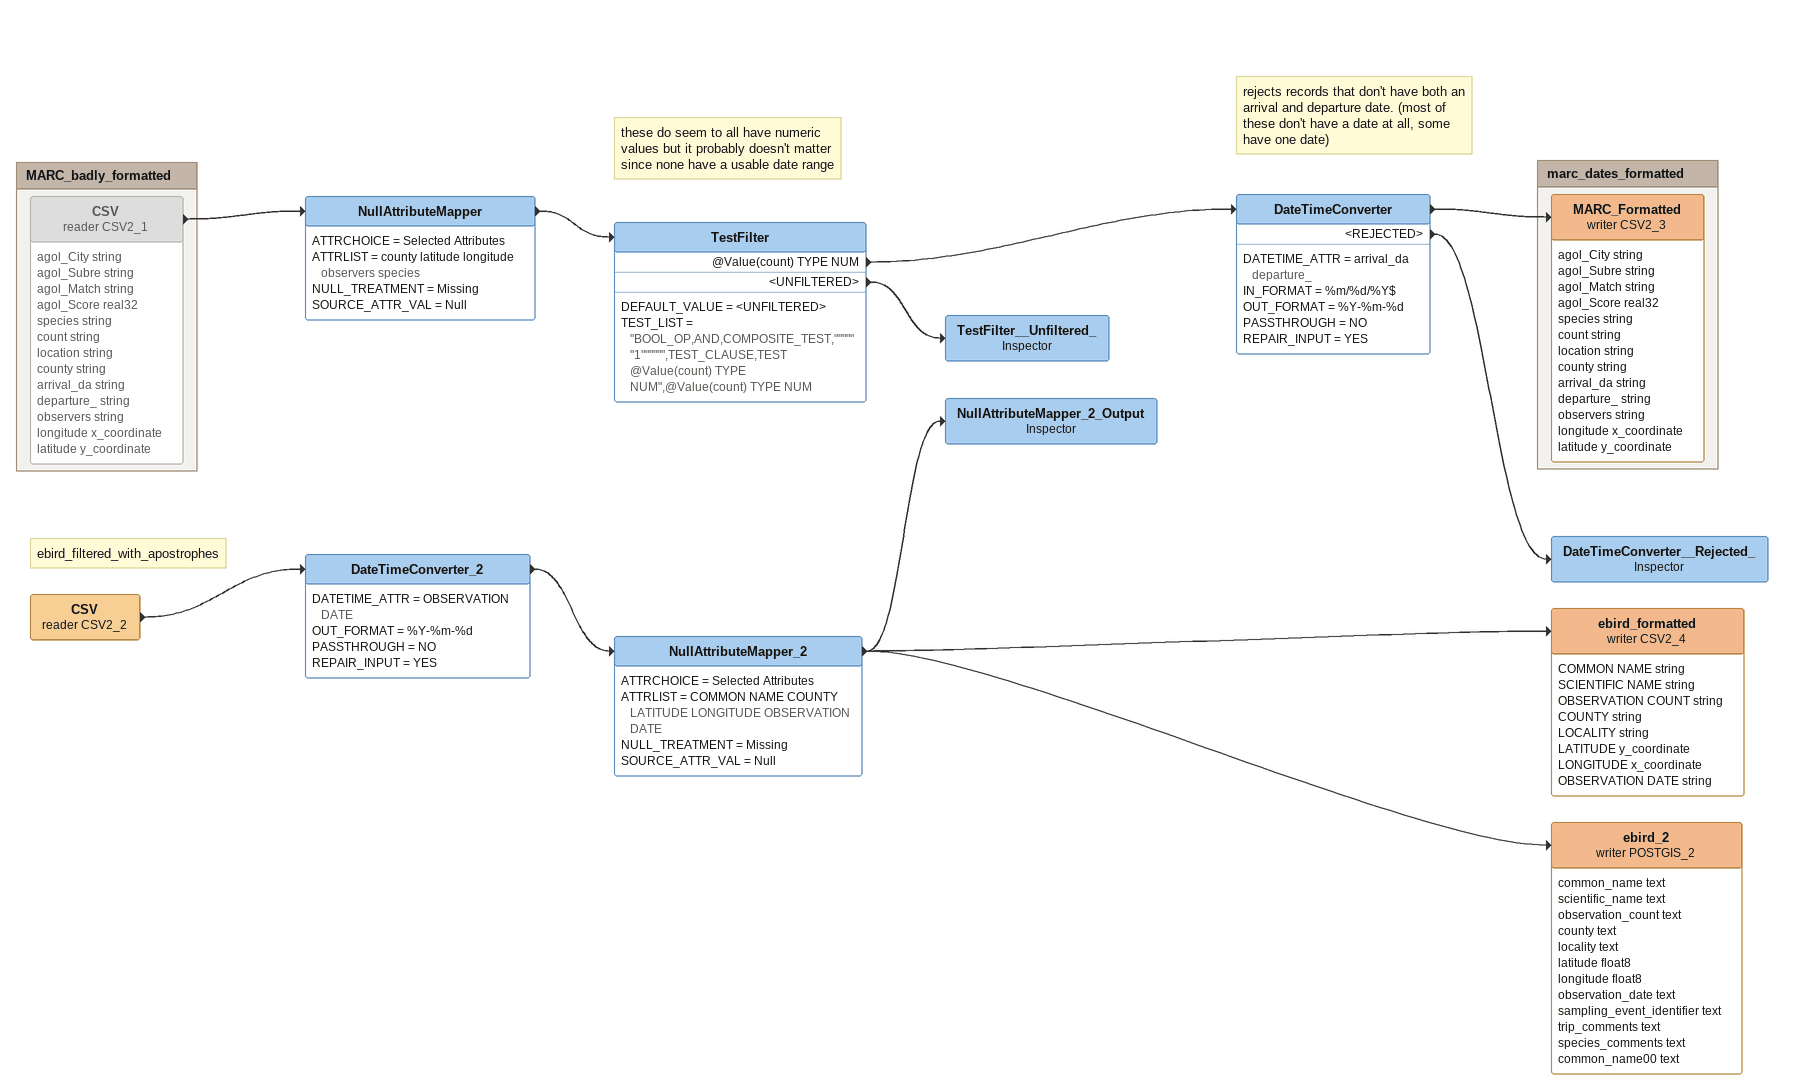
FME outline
NullAttributeMapper
    ATTRCHOICE = Selected Attributes
    ATTRLIST = county latitude longitude observers species
    NULL_TREATMENT = Missing
    SOURCE_ATTR_VAL = Null
    -> TestFilter
Note: these do seem to all have numeric values but it probably doesn't matter since none have a usable date range
TestFilter
    DEFAULT_VALUE = <UNFILTERED>
    TEST_LIST = "BOOL_OP,AND,COMPOSITE_TEST,""""""1"""""",TEST_CLAUSE,TEST @Value(count) TYPE NUM",@Value(count) TYPE NUM
    @Value(count) TYPE NUM -> DateTimeConverter
    <UNFILTERED> -> TestFilter__Unfiltered_
Note: rejects records that don't have both an arrival and departure date. (most of these don't have a date at all, some have one date)
DateTimeConverter
    DATETIME_ATTR = arrival_da departure_
    IN_FORMAT = %m/%d/%Y$
    OUT_FORMAT = %Y-%m-%d
    PASSTHROUGH = NO
    REPAIR_INPUT = YES
    -> MARC_Formatted (writer CSV2_3)
    <REJECTED> -> DateTimeConverter__Rejected_
DateTimeConverter__Rejected_: Inspector
TestFilter__Unfiltered_: Inspector
Note: ebird_filtered_with_apostrophes
CSV (reader CSV2_2)
    -> DateTimeConverter_2
DateTimeConverter_2
    DATETIME_ATTR = OBSERVATION DATE
    OUT_FORMAT = %Y-%m-%d
    PASSTHROUGH = NO
    REPAIR_INPUT = YES
    -> NullAttributeMapper_2
NullAttributeMapper_2
    ATTRCHOICE = Selected Attributes
    ATTRLIST = COMMON NAME COUNTY LATITUDE LONGITUDE OBSERVATION DATE
    NULL_TREATMENT = Missing
    SOURCE_ATTR_VAL = Null
    -> ebird_formatted (writer CSV2_4)
    -> NullAttributeMapper_2_Output
    -> ebird_2 (writer POSTGIS_2)
NullAttributeMapper_2_Output: Inspector
ebird_formatted (writer CSV2_4)
    attributes: COMMON NAME string, SCIENTIFIC NAME string, OBSERVATION COUNT string, COUNTY string, LOCALITY string, LATITUDE y_coordinate, LONGITUDE x_coordinate, OBSERVATION DATE string
ebird_2 (writer POSTGIS_2)
    attributes: common_name text, scientific_name text, observation_count text, county text, locality text, latitude float8, longitude float8, observation_date text, sampling_event_identifier text, trip_comments text, species_comments text, common_name00 text

Bookmark: MARC_badly_formatted
CSV (reader CSV2_1) [off]
    attributes: agol_City string, agol_Subre string, agol_Match string, agol_Score real32, species string, count string, location string, county string, arrival_da string, departure_ string, observers string, longitude x_coordinate, latitude y_coordinate
    -> NullAttributeMapper

Bookmark: marc_dates_formatted
MARC_Formatted (writer CSV2_3)
    attributes: agol_City string, agol_Subre string, agol_Match string, agol_Score real32, species string, count string, location string, county string, arrival_da string, departure_ string, observers string, longitude x_coordinate, latitude y_coordinate
